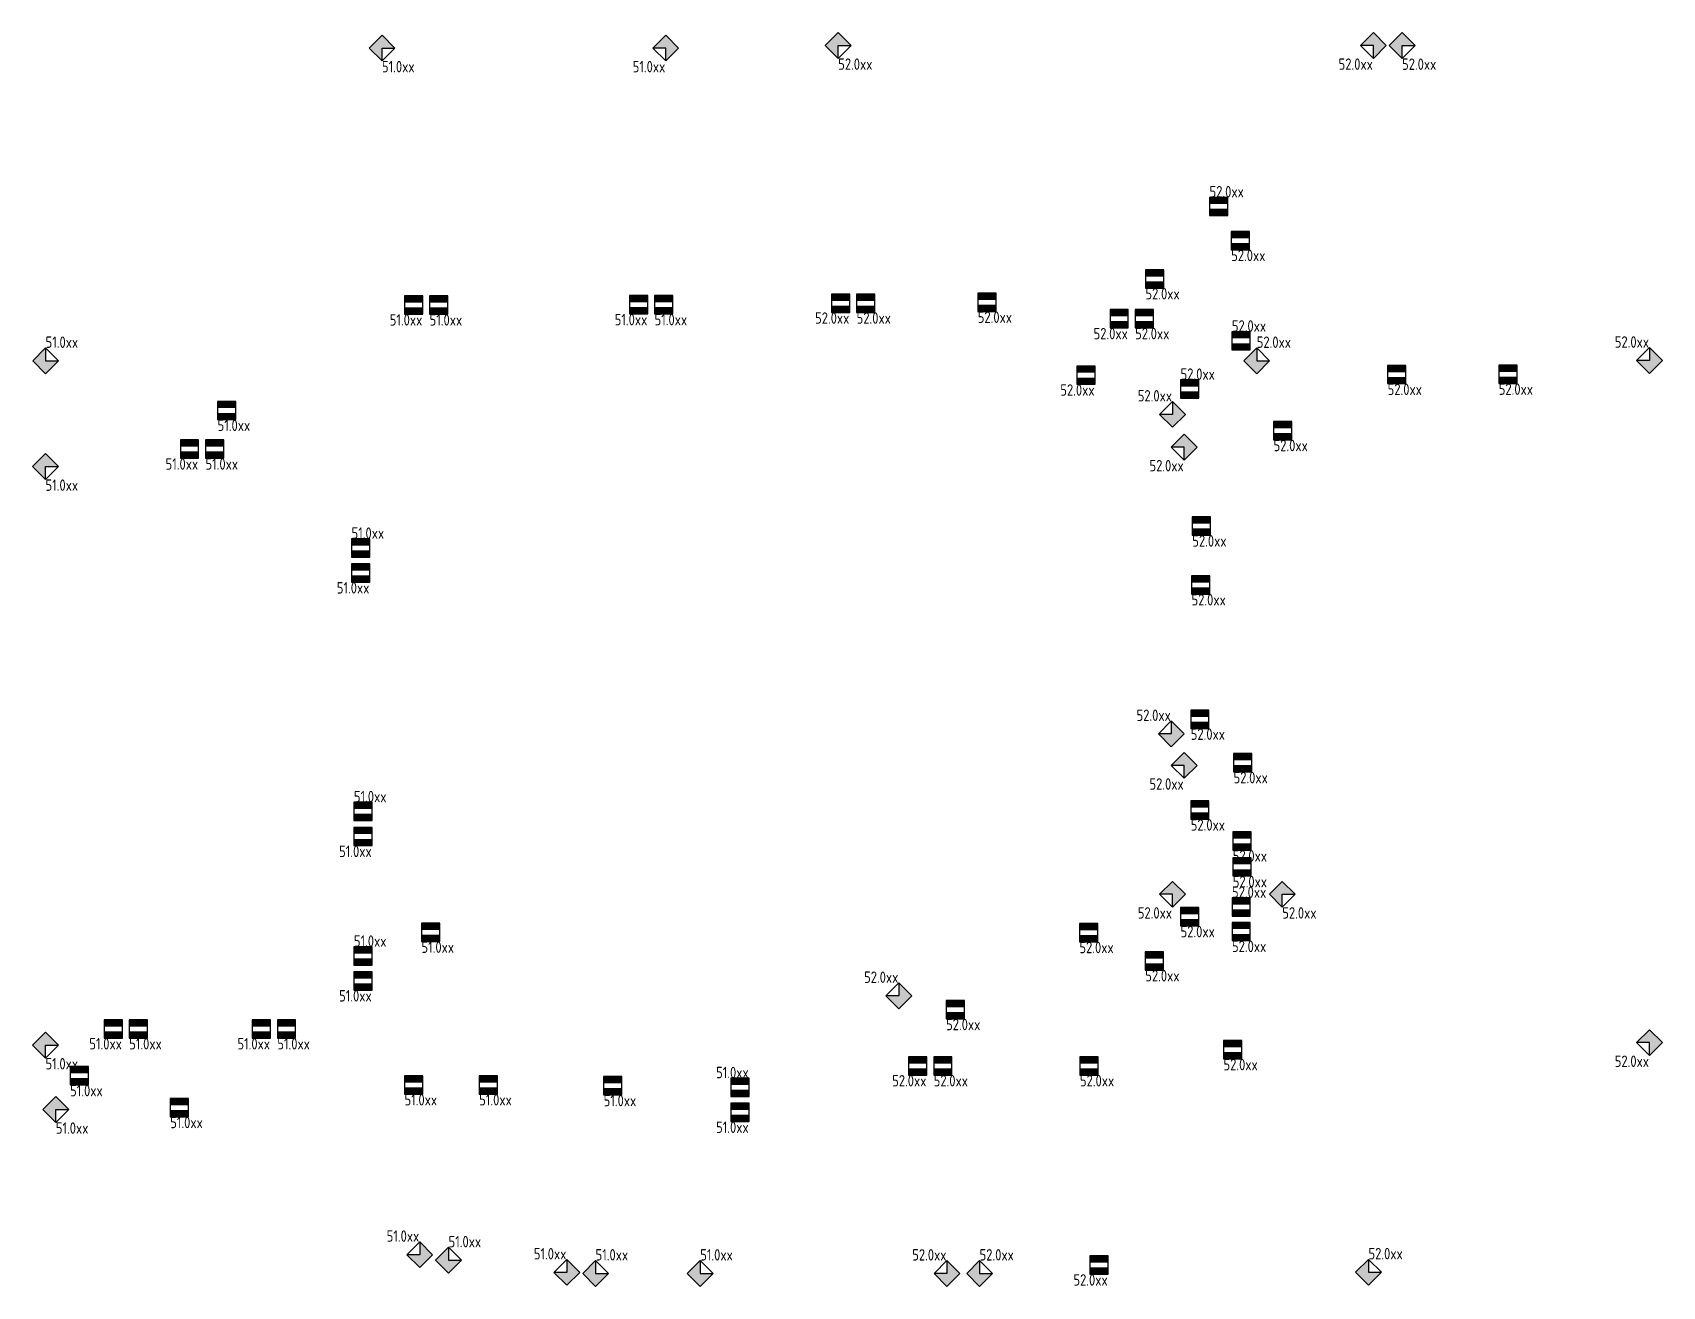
# Model space of a CAD drawing. Header units: millimetres. Extents: x 57332 to 128782, y -31383 to 23567.
import ezdxf

# ---------------------------------------------------------------- set-up
doc = ezdxf.new("R2010")
doc.units = ezdxf.units.MM
doc.layers.add('Охранная сигнализация', color=5, linetype='Continuous')
doc.styles.add('-ISOCPEUR-', font='ISOCPEUR.TTF', dxfattribs={"width": 0.8, "height": 2.5})

# ---------------------------------------------------------------- blocks, each defined once
blk = doc.blocks.new('*U12')
h = blk.add_hatch(color=256)
h.dxf.hatch_style = 1
h.paths.add_polyline_path([(2.83, 0), (5.66, 2.83), (2.83, 2.83), (2.83, 5.66), (0, 2.83)])
for points in [[(2.83, 0), (5.66, 2.83), (2.83, 5.66), (0, 2.83)], [(2.83, 2.83), (5.66, 2.83), (2.83, 5.66), (2.83, 2.83)]]:
    blk.add_lwpolyline(points, close=True)
at = {"style": '-ISOCPEUR-', "width": 0.8}
blk.add_attdef('ADDR', (2.83, 5.66), '', height=2.5, dxfattribs=at)
blk = doc.blocks.new('*U13')
h = blk.add_hatch(color=256)
h.dxf.hatch_style = 1
h.paths.add_polyline_path([(-2.83, 0), (-5.66, 2.83), (-2.83, 2.83), (-2.83, 5.66), (0, 2.83)])
for points in [[(-2.83, 0), (-5.66, 2.83), (-2.83, 5.66), (0, 2.83)], [(-2.83, 2.83), (-5.66, 2.83), (-2.83, 5.66), (-2.83, 2.83)]]:
    blk.add_lwpolyline(points, close=True)
at = {"style": '-ISOCPEUR-', "width": 0.8}
blk.add_attdef('ADDR', (-2.83, 5.66), '', height=2.5, dxfattribs=at)
blk = doc.blocks.new('*U14')
h = blk.add_hatch(color=256)
h.dxf.hatch_style = 1
h.paths.add_polyline_path([(2.83, 0), (5.66, -2.83), (2.83, -2.83), (2.83, -5.66), (0, -2.83)])
for points in [[(2.83, 0), (5.66, -2.83), (2.83, -5.66), (0, -2.83)], [(2.83, -2.83), (5.66, -2.83), (2.83, -5.66), (2.83, -2.83)]]:
    blk.add_lwpolyline(points, close=True)
at = {"style": '-ISOCPEUR-', "width": 0.8}
blk.add_attdef('ADDR', (2.83, -5.66), '', height=2.5, dxfattribs=at)
blk = doc.blocks.new('*U15')
h = blk.add_hatch(color=256)
h.dxf.hatch_style = 1
h.paths.add_polyline_path([(-2.83, 0), (-5.66, -2.83), (-2.83, -2.83), (-2.83, -5.66), (0, -2.83)])
for points in [[(-2.83, 0), (-5.66, -2.83), (-2.83, -5.66), (0, -2.83)], [(-2.83, -2.83), (-5.66, -2.83), (-2.83, -5.66), (-2.83, -2.83)]]:
    blk.add_lwpolyline(points, close=True)
at = {"style": '-ISOCPEUR-', "width": 0.8}
blk.add_attdef('ADDR', (-2.83, -5.66), '', height=2.5, dxfattribs=at)
blk = doc.blocks.new('*U16')
h = blk.add_hatch(color=256)
h.dxf.hatch_style = 1
h.paths.add_polyline_path([(-2.83, 0), (-5.66, 2.83), (-2.83, 2.83), (-2.83, 5.66), (0, 2.83)])
for points in [[(-2.83, 0), (-5.66, 2.83), (-2.83, 5.66), (0, 2.83)], [(-2.83, 2.83), (-5.66, 2.83), (-2.83, 5.66), (-2.83, 2.83)]]:
    blk.add_lwpolyline(points, close=True)
at = {"style": '-ISOCPEUR-', "width": 0.8}
blk.add_attdef('ADDR', (-2.83, 5.66), '', height=2.5, dxfattribs=at)
blk = doc.blocks.new('*U17')
h = blk.add_hatch(color=256)
h.dxf.hatch_style = 1
h.paths.add_polyline_path([(2.83, 0), (5.66, 2.83), (2.83, 2.83), (2.83, 5.66), (0, 2.83)])
for points in [[(2.83, 0), (5.66, 2.83), (2.83, 5.66), (0, 2.83)], [(2.83, 2.83), (5.66, 2.83), (2.83, 5.66), (2.83, 2.83)]]:
    blk.add_lwpolyline(points, close=True)
at = {"style": '-ISOCPEUR-', "width": 0.8}
blk.add_attdef('ADDR', (2.83, 5.66), '', height=2.5, dxfattribs=at)
blk = doc.blocks.new('*U19')
h = blk.add_hatch(color=256)
h.dxf.hatch_style = 1
h.paths.add_polyline_path([(-2.83, 0), (-5.66, -2.83), (-2.83, -2.83), (-2.83, -5.66), (0, -2.83)])
for points in [[(-2.83, 0), (-5.66, -2.83), (-2.83, -5.66), (0, -2.83)], [(-2.83, -2.83), (-5.66, -2.83), (-2.83, -5.66), (-2.83, -2.83)]]:
    blk.add_lwpolyline(points, close=True)
at = {"style": '-ISOCPEUR-', "width": 0.8}
blk.add_attdef('ADDR', (-2.83, -5.66), '', height=2.5, dxfattribs=at)
blk = doc.blocks.new('*U18')
h = blk.add_hatch(color=256)
h.dxf.hatch_style = 1
h.paths.add_polyline_path([(2.83, 0), (5.66, -2.83), (2.83, -2.83), (2.83, -5.66), (0, -2.83)])
for points in [[(2.83, 0), (5.66, -2.83), (2.83, -5.66), (0, -2.83)], [(2.83, -2.83), (5.66, -2.83), (2.83, -5.66), (2.83, -2.83)]]:
    blk.add_lwpolyline(points, close=True)
at = {"style": '-ISOCPEUR-', "width": 0.8}
blk.add_attdef('ADDR', (2.83, -5.66), '', height=2.5, dxfattribs=at)
blk = doc.blocks.new('*U20')
h = blk.add_hatch(color=256)
h.dxf.hatch_style = 1
h.paths.add_polyline_path([(2.83, 0), (5.66, 2.83), (2.83, 2.83), (2.83, 5.66), (0, 2.83)])
for points in [[(2.83, 0), (5.66, 2.83), (2.83, 5.66), (0, 2.83)], [(2.83, 2.83), (5.66, 2.83), (2.83, 5.66), (2.83, 2.83)]]:
    blk.add_lwpolyline(points, close=True)
at = {"style": '-ISOCPEUR-', "width": 0.8}
blk.add_attdef('ADDR', (2.83, 5.66), '', height=2.5, dxfattribs=at)
blk = doc.blocks.new('*U9')
h = blk.add_hatch(color=256)
h.dxf.hatch_style = 1
h.paths.add_polyline_path([(0, -2.7), (0, -4), (4, -4), (4, -2.7)])
h.paths.add_polyline_path([(0, 0), (0, -1.3), (4, -1.3), (4, 0)])
for points in [[(0, -4), (4, -4), (4, 0), (0, 0)], [(0, -1.3), (4, -1.3), (4, 0), (0, 0)], [(0, -4), (4, -4), (4, -2.7), (0, -2.7)]]:
    blk.add_lwpolyline(points, close=True)
at = {"style": '-ISOCPEUR-', "width": 0.8}
blk.add_attdef('ADDR', (0, -4), '', height=2.5, dxfattribs=at)
blk = doc.blocks.new('*U10')
h = blk.add_hatch(color=256)
h.dxf.hatch_style = 1
h.paths.add_polyline_path([(0, 1.3), (0, 0), (4, 0), (4, 1.3)])
h.paths.add_polyline_path([(0, 4), (0, 2.7), (4, 2.7), (4, 4)])
for points in [[(0, 0), (4, 0), (4, 4), (0, 4)], [(0, 2.7), (4, 2.7), (4, 4), (0, 4)], [(0, 0), (4, 0), (4, 1.3), (0, 1.3)]]:
    blk.add_lwpolyline(points, close=True)
at = {"style": '-ISOCPEUR-', "width": 0.8}
blk.add_attdef('ADDR', (0, 4), '', height=2.5, dxfattribs=at)
blk = doc.blocks.new('*U11')
h = blk.add_hatch(color=256)
h.dxf.hatch_style = 1
h.paths.add_polyline_path([(-4, -2.7), (-4, -4), (0, -4), (0, -2.7)])
h.paths.add_polyline_path([(-4, 0), (-4, -1.3), (0, -1.3), (0, 0)])
for points in [[(-4, -4), (0, -4), (0, 0), (-4, 0)], [(-4, -1.3), (0, -1.3), (0, 0), (-4, 0)], [(-4, -4), (0, -4), (0, -2.7), (-4, -2.7)]]:
    blk.add_lwpolyline(points, close=True)
at = {"style": '-ISOCPEUR-', "width": 0.8}
blk.add_attdef('ADDR', (0, -4), '', height=2.5, dxfattribs=at)
blk = doc.blocks.new('*U1118')
h = blk.add_hatch(color=256)
h.dxf.hatch_style = 1
h.paths.add_polyline_path([(-4, 1.3), (-4, 0), (0, 0), (0, 1.3)])
h.paths.add_polyline_path([(-4, 4), (-4, 2.7), (0, 2.7), (0, 4)])
for points in [[(-4, 0), (0, 0), (0, 4), (-4, 4)], [(-4, 2.7), (0, 2.7), (0, 4), (-4, 4)], [(-4, 0), (0, 0), (0, 1.3), (-4, 1.3)]]:
    blk.add_lwpolyline(points, close=True)
at = {"style": '-ISOCPEUR-', "width": 0.8}
blk.add_attdef('ADDR', (0, 4), '', height=2.5, dxfattribs=at)

msp = doc.modelspace()

# ---------------------------------------------------------------- block references
at = {"layer": 'Охранная сигнализация'}
ref = msp.add_blockref('*U18', (72084, 23457), dxfattribs=dict(at, xscale=200, yscale=200, zscale=200))
ref.add_attrib('ADDR', '51.0xx', (72649, 21826), dxfattribs={"layer": '0', "height": 500, "style": '-ISOCPEUR-', "width": 0.8})
ref = msp.add_blockref('*U15', (85655, 23457), dxfattribs=dict(at, xscale=200, yscale=200, zscale=200))
ref.add_attrib('ADDR', '51.0xx', (83640, 21826), dxfattribs={"layer": '0', "height": 500, "style": '-ISOCPEUR-', "width": 0.8})
ref = msp.add_blockref('*U18', (92084, 23567), dxfattribs=dict(at, xscale=200, yscale=200, zscale=200))
ref.add_attrib('ADDR', '52.0xx', (92649, 21936), dxfattribs={"layer": '0', "height": 500, "style": '-ISOCPEUR-', "width": 0.8})
ref = msp.add_blockref('*U15', (116675, 23567), dxfattribs=dict(at, xscale=200, yscale=200, zscale=200))
ref.add_attrib('ADDR', '52.0xx', (114588, 21936), dxfattribs={"layer": '0', "height": 500, "style": '-ISOCPEUR-', "width": 0.8})
ref = msp.add_blockref('*U18', (116804, 23565), dxfattribs=dict(at, xscale=200, yscale=200, zscale=200))
ref.add_attrib('ADDR', '52.0xx', (117369, 21934), dxfattribs={"layer": '0', "height": 500, "style": '-ISOCPEUR-', "width": 0.8})
at = {"layer": 'Охранная сигнализация', "xscale": 200, "yscale": 200, "zscale": 200}
for name, p, values in [('*U10', (108930, 15547), {'ADDR': '52.0xx'}), ('*U10', (109908, 9659), {'ADDR': '52.0xx'}), ('*U20', (57336, 8617), {'ADDR': '51.0xx'}), ('*U17', (110432, 8617), {'ADDR': '52.0xx'}), ('*U10', (107660, 7551), {'ADDR': '52.0xx'}), ('*U10', (71316, 582), {'ADDR': '51.0xx'}), ('*U10', (71418, -10966), {'ADDR': '51.0xx'}), ('*U10', (109914, -15155), {'ADDR': '52.0xx'}), ('*U10', (71418, -17299), {'ADDR': '51.0xx'}), ('*U12', (75002, -30803), {'ADDR': '51.0xx'}), ('*U12', (81447, -31381), {'ADDR': '51.0xx'}), ('*U12', (86034, -31383), {'ADDR': '51.0xx'}), ('*U12', (98282, -31382), {'ADDR': '52.0xx'}), ('*U17', (115331, -31330), {'ADDR': '52.0xx'})]:
    msp.add_blockref(name, p, dxfattribs=at).add_auto_attribs(values)
at = {"layer": 'Охранная сигнализация'}
ref = msp.add_blockref('*U9', (109877, 14852), dxfattribs=dict(at, xscale=200, yscale=200, zscale=200))
ref.add_attrib('ADDR', '52.0xx', (109877, 13552), dxfattribs={"layer": '0', "height": 500, "style": '-ISOCPEUR-', "width": 0.8})
ref = msp.add_blockref('*U9', (106118, 13172), dxfattribs=dict(at, xscale=200, yscale=200, zscale=200))
ref.add_attrib('ADDR', '52.0xx', (106118, 11872), dxfattribs={"layer": '0', "height": 500, "style": '-ISOCPEUR-', "width": 0.8})
ref = msp.add_blockref('*U11', (74437, 12026), dxfattribs=dict(at, xscale=200, yscale=200, zscale=200))
ref.add_attrib('ADDR', '51.0xx', (72988, 10726), dxfattribs={"layer": '0', "height": 500, "style": '-ISOCPEUR-', "width": 0.8})
ref = msp.add_blockref('*U9', (74737, 12026), dxfattribs=dict(at, xscale=200, yscale=200, zscale=200))
ref.add_attrib('ADDR', '51.0xx', (74737, 10726), dxfattribs={"layer": '0', "height": 500, "style": '-ISOCPEUR-', "width": 0.8})
ref = msp.add_blockref('*U11', (84299, 12038), dxfattribs=dict(at, xscale=200, yscale=200, zscale=200))
ref.add_attrib('ADDR', '51.0xx', (82851, 10738), dxfattribs={"layer": '0', "height": 500, "style": '-ISOCPEUR-', "width": 0.8})
ref = msp.add_blockref('*U9', (84599, 12038), dxfattribs=dict(at, xscale=200, yscale=200, zscale=200))
ref.add_attrib('ADDR', '51.0xx', (84599, 10738), dxfattribs={"layer": '0', "height": 500, "style": '-ISOCPEUR-', "width": 0.8})
ref = msp.add_blockref('*U11', (93158, 12106), dxfattribs=dict(at, xscale=200, yscale=200, zscale=200))
ref.add_attrib('ADDR', '52.0xx', (91636, 10806), dxfattribs={"layer": '0', "height": 500, "style": '-ISOCPEUR-', "width": 0.8})
ref = msp.add_blockref('*U9', (93458, 12106), dxfattribs=dict(at, xscale=200, yscale=200, zscale=200))
ref.add_attrib('ADDR', '52.0xx', (93458, 10806), dxfattribs={"layer": '0', "height": 500, "style": '-ISOCPEUR-', "width": 0.8})
ref = msp.add_blockref('*U9', (98768, 12143), dxfattribs=dict(at, xscale=200, yscale=200, zscale=200))
ref.add_attrib('ADDR', '52.0xx', (98768, 10843), dxfattribs={"layer": '0', "height": 500, "style": '-ISOCPEUR-', "width": 0.8})
ref = msp.add_blockref('*U11', (105366, 11425), dxfattribs=dict(at, xscale=200, yscale=200, zscale=200))
ref.add_attrib('ADDR', '52.0xx', (103845, 10125), dxfattribs={"layer": '0', "height": 500, "style": '-ISOCPEUR-', "width": 0.8})
ref = msp.add_blockref('*U9', (105666, 11425), dxfattribs=dict(at, xscale=200, yscale=200, zscale=200))
ref.add_attrib('ADDR', '52.0xx', (105666, 10125), dxfattribs={"layer": '0', "height": 500, "style": '-ISOCPEUR-', "width": 0.8})
ref = msp.add_blockref('*U16', (128782, 8627), dxfattribs=dict(at, xscale=200, yscale=200, zscale=200))
ref.add_attrib('ADDR', '52.0xx', (126695, 9758), dxfattribs={"layer": '0', "height": 500, "style": '-ISOCPEUR-', "width": 0.8})
ref = msp.add_blockref('*U11', (103908, 8953), dxfattribs=dict(at, xscale=200, yscale=200, zscale=200))
ref.add_attrib('ADDR', '52.0xx', (102387, 7653), dxfattribs={"layer": '0', "height": 500, "style": '-ISOCPEUR-', "width": 0.8})
ref = msp.add_blockref('*U9', (116737, 8981), dxfattribs=dict(at, xscale=200, yscale=200, zscale=200))
ref.add_attrib('ADDR', '52.0xx', (116737, 7681), dxfattribs={"layer": '0', "height": 500, "style": '-ISOCPEUR-', "width": 0.8})
ref = msp.add_blockref('*U9', (121608, 8989), dxfattribs=dict(at, xscale=200, yscale=200, zscale=200))
ref.add_attrib('ADDR', '52.0xx', (121608, 7689), dxfattribs={"layer": '0', "height": 500, "style": '-ISOCPEUR-', "width": 0.8})
ref = msp.add_blockref('*U16', (107870, 6269), dxfattribs=dict(at, xscale=200, yscale=200, zscale=200))
ref.add_attrib('ADDR', '52.0xx', (105783, 7400), dxfattribs={"layer": '0', "height": 500, "style": '-ISOCPEUR-', "width": 0.8})
ref = msp.add_blockref('*U9', (65443, 7406), dxfattribs=dict(at, xscale=200, yscale=200, zscale=200))
ref.add_attrib('ADDR', '51.0xx', (65443, 6106), dxfattribs={"layer": '0', "height": 500, "style": '-ISOCPEUR-', "width": 0.8})
ref = msp.add_blockref('*U9', (111736, 6520), dxfattribs=dict(at, xscale=200, yscale=200, zscale=200))
ref.add_attrib('ADDR', '52.0xx', (111736, 5220), dxfattribs={"layer": '0', "height": 500, "style": '-ISOCPEUR-', "width": 0.8})
ref = msp.add_blockref('*U15', (108382, 5967), dxfattribs=dict(at, xscale=200, yscale=200, zscale=200))
ref.add_attrib('ADDR', '52.0xx', (106295, 4336), dxfattribs={"layer": '0', "height": 500, "style": '-ISOCPEUR-', "width": 0.8})
ref = msp.add_blockref('*U18', (57334, 5115), dxfattribs=dict(at, xscale=200, yscale=200, zscale=200))
ref.add_attrib('ADDR', '51.0xx', (57899, 3484), dxfattribs={"layer": '0', "height": 500, "style": '-ISOCPEUR-', "width": 0.8})
ref = msp.add_blockref('*U11', (64611, 5712), dxfattribs=dict(at, xscale=200, yscale=200, zscale=200))
ref.add_attrib('ADDR', '51.0xx', (63162, 4412), dxfattribs={"layer": '0', "height": 500, "style": '-ISOCPEUR-', "width": 0.8})
ref = msp.add_blockref('*U9', (64911, 5712), dxfattribs=dict(at, xscale=200, yscale=200, zscale=200))
ref.add_attrib('ADDR', '51.0xx', (64911, 4412), dxfattribs={"layer": '0', "height": 500, "style": '-ISOCPEUR-', "width": 0.8})
ref = msp.add_blockref('*U9', (108173, 2338), dxfattribs=dict(at, xscale=200, yscale=200, zscale=200))
ref.add_attrib('ADDR', '52.0xx', (108173, 1038), dxfattribs={"layer": '0', "height": 500, "style": '-ISOCPEUR-', "width": 0.8})
ref = msp.add_blockref('*U11', (72116, 282), dxfattribs=dict(at, xscale=200, yscale=200, zscale=200))
ref.add_attrib('ADDR', '51.0xx', (70668, -1018), dxfattribs={"layer": '0', "height": 500, "style": '-ISOCPEUR-', "width": 0.8})
ref = msp.add_blockref('*U9', (108139, -241), dxfattribs=dict(at, xscale=200, yscale=200, zscale=200))
ref.add_attrib('ADDR', '52.0xx', (108139, -1541), dxfattribs={"layer": '0', "height": 500, "style": '-ISOCPEUR-', "width": 0.8})
ref = msp.add_blockref('*U16', (107816, -7733), dxfattribs=dict(at, xscale=200, yscale=200, zscale=200))
ref.add_attrib('ADDR', '52.0xx', (105729, -6602), dxfattribs={"layer": '0', "height": 500, "style": '-ISOCPEUR-', "width": 0.8})
ref = msp.add_blockref('*U9', (108104, -6130), dxfattribs=dict(at, xscale=200, yscale=200, zscale=200))
ref.add_attrib('ADDR', '52.0xx', (108104, -7430), dxfattribs={"layer": '0', "height": 500, "style": '-ISOCPEUR-', "width": 0.8})
ref = msp.add_blockref('*U15', (108382, -7983), dxfattribs=dict(at, xscale=200, yscale=200, zscale=200))
ref.add_attrib('ADDR', '52.0xx', (106295, -9614), dxfattribs={"layer": '0', "height": 500, "style": '-ISOCPEUR-', "width": 0.8})
ref = msp.add_blockref('*U9', (109982, -8035), dxfattribs=dict(at, xscale=200, yscale=200, zscale=200))
ref.add_attrib('ADDR', '52.0xx', (109982, -9335), dxfattribs={"layer": '0', "height": 500, "style": '-ISOCPEUR-', "width": 0.8})
ref = msp.add_blockref('*U9', (108104, -10109), dxfattribs=dict(at, xscale=200, yscale=200, zscale=200))
ref.add_attrib('ADDR', '52.0xx', (108104, -11409), dxfattribs={"layer": '0', "height": 500, "style": '-ISOCPEUR-', "width": 0.8})
ref = msp.add_blockref('*U11', (72218, -11266), dxfattribs=dict(at, xscale=200, yscale=200, zscale=200))
ref.add_attrib('ADDR', '51.0xx', (70769, -12566), dxfattribs={"layer": '0', "height": 500, "style": '-ISOCPEUR-', "width": 0.8})
ref = msp.add_blockref('*U9', (109948, -11466), dxfattribs=dict(at, xscale=200, yscale=200, zscale=200))
ref.add_attrib('ADDR', '52.0xx', (109948, -12766), dxfattribs={"layer": '0', "height": 500, "style": '-ISOCPEUR-', "width": 0.8})
ref = msp.add_blockref('*U9', (109948, -12595), dxfattribs=dict(at, xscale=200, yscale=200, zscale=200))
ref.add_attrib('ADDR', '52.0xx', (109948, -13895), dxfattribs={"layer": '0', "height": 500, "style": '-ISOCPEUR-', "width": 0.8})
ref = msp.add_blockref('*U15', (107870, -13633), dxfattribs=dict(at, xscale=200, yscale=200, zscale=200))
ref.add_attrib('ADDR', '52.0xx', (105783, -15264), dxfattribs={"layer": '0', "height": 500, "style": '-ISOCPEUR-', "width": 0.8})
ref = msp.add_blockref('*U18', (111552, -13633), dxfattribs=dict(at, xscale=200, yscale=200, zscale=200))
ref.add_attrib('ADDR', '52.0xx', (112118, -15264), dxfattribs={"layer": '0', "height": 500, "style": '-ISOCPEUR-', "width": 0.8})
ref = msp.add_blockref('*U9', (107659, -14784), dxfattribs=dict(at, xscale=200, yscale=200, zscale=200))
ref.add_attrib('ADDR', '52.0xx', (107659, -16084), dxfattribs={"layer": '0', "height": 500, "style": '-ISOCPEUR-', "width": 0.8})
ref = msp.add_blockref('*U9', (74380, -15467), dxfattribs=dict(at, xscale=200, yscale=200, zscale=200))
ref.add_attrib('ADDR', '51.0xx', (74380, -16767), dxfattribs={"layer": '0', "height": 500, "style": '-ISOCPEUR-', "width": 0.8})
ref = msp.add_blockref('*U9', (103224, -15480), dxfattribs=dict(at, xscale=200, yscale=200, zscale=200))
ref.add_attrib('ADDR', '52.0xx', (103224, -16780), dxfattribs={"layer": '0', "height": 500, "style": '-ISOCPEUR-', "width": 0.8})
ref = msp.add_blockref('*U9', (109914, -15430), dxfattribs=dict(at, xscale=200, yscale=200, zscale=200))
ref.add_attrib('ADDR', '52.0xx', (109914, -16730), dxfattribs={"layer": '0', "height": 500, "style": '-ISOCPEUR-', "width": 0.8})
ref = msp.add_blockref('*U9', (106112, -16718), dxfattribs=dict(at, xscale=200, yscale=200, zscale=200))
ref.add_attrib('ADDR', '52.0xx', (106112, -18018), dxfattribs={"layer": '0', "height": 500, "style": '-ISOCPEUR-', "width": 0.8})
ref = msp.add_blockref('*U11', (72218, -17599), dxfattribs=dict(at, xscale=200, yscale=200, zscale=200))
ref.add_attrib('ADDR', '51.0xx', (70769, -18899), dxfattribs={"layer": '0', "height": 500, "style": '-ISOCPEUR-', "width": 0.8})
ref = msp.add_blockref('*U13', (95872, -19213), dxfattribs=dict(at, xscale=200, yscale=200, zscale=200))
ref.add_attrib('ADDR', '52.0xx', (93785, -18082), dxfattribs={"layer": '0', "height": 500, "style": '-ISOCPEUR-', "width": 0.8})
ref = msp.add_blockref('*U9', (97380, -18856), dxfattribs=dict(at, xscale=200, yscale=200, zscale=200))
ref.add_attrib('ADDR', '52.0xx', (97380, -20156), dxfattribs={"layer": '0', "height": 500, "style": '-ISOCPEUR-', "width": 0.8})
ref = msp.add_blockref('*U11', (61267, -19700), dxfattribs=dict(at, xscale=200, yscale=200, zscale=200))
ref.add_attrib('ADDR', '51.0xx', (59818, -21000), dxfattribs={"layer": '0', "height": 500, "style": '-ISOCPEUR-', "width": 0.8})
ref = msp.add_blockref('*U9', (61567, -19700), dxfattribs=dict(at, xscale=200, yscale=200, zscale=200))
ref.add_attrib('ADDR', '51.0xx', (61567, -21000), dxfattribs={"layer": '0', "height": 500, "style": '-ISOCPEUR-', "width": 0.8})
ref = msp.add_blockref('*U11', (67761, -19700), dxfattribs=dict(at, xscale=200, yscale=200, zscale=200))
ref.add_attrib('ADDR', '51.0xx', (66312, -21000), dxfattribs={"layer": '0', "height": 500, "style": '-ISOCPEUR-', "width": 0.8})
ref = msp.add_blockref('*U9', (68061, -19700), dxfattribs=dict(at, xscale=200, yscale=200, zscale=200))
ref.add_attrib('ADDR', '51.0xx', (68061, -21000), dxfattribs={"layer": '0', "height": 500, "style": '-ISOCPEUR-', "width": 0.8})
ref = msp.add_blockref('*U14', (57332, -20243), dxfattribs=dict(at, xscale=200, yscale=200, zscale=200))
ref.add_attrib('ADDR', '51.0xx', (57897, -21874), dxfattribs={"layer": '0', "height": 500, "style": '-ISOCPEUR-', "width": 0.8})
ref = msp.add_blockref('*U9', (109540, -20613), dxfattribs=dict(at, xscale=200, yscale=200, zscale=200))
ref.add_attrib('ADDR', '52.0xx', (109540, -21913), dxfattribs={"layer": '0', "height": 500, "style": '-ISOCPEUR-', "width": 0.8})
ref = msp.add_blockref('*U19', (128780, -20135), dxfattribs=dict(at, xscale=200, yscale=200, zscale=200))
ref.add_attrib('ADDR', '52.0xx', (126693, -21766), dxfattribs={"layer": '0', "height": 500, "style": '-ISOCPEUR-', "width": 0.8})
ref = msp.add_blockref('*U11', (96536, -21320), dxfattribs=dict(at, xscale=200, yscale=200, zscale=200))
ref.add_attrib('ADDR', '52.0xx', (95015, -22620), dxfattribs={"layer": '0', "height": 500, "style": '-ISOCPEUR-', "width": 0.8})
ref = msp.add_blockref('*U9', (96836, -21320), dxfattribs=dict(at, xscale=200, yscale=200, zscale=200))
ref.add_attrib('ADDR', '52.0xx', (96836, -22620), dxfattribs={"layer": '0', "height": 500, "style": '-ISOCPEUR-', "width": 0.8})
ref = msp.add_blockref('*U9', (103248, -21319), dxfattribs=dict(at, xscale=200, yscale=200, zscale=200))
ref.add_attrib('ADDR', '52.0xx', (103248, -22619), dxfattribs={"layer": '0', "height": 500, "style": '-ISOCPEUR-', "width": 0.8})
ref = msp.add_blockref('*U9', (58977, -21751), dxfattribs=dict(at, xscale=200, yscale=200, zscale=200))
ref.add_attrib('ADDR', '51.0xx', (58977, -23051), dxfattribs={"layer": '0', "height": 500, "style": '-ISOCPEUR-', "width": 0.8})
ref = msp.add_blockref('*U1118', (88744, -23058), dxfattribs=dict(at, xscale=200, yscale=200, zscale=200))
ref.add_attrib('ADDR', '51.0xx', (87296, -22258), dxfattribs={"layer": '0', "height": 500, "style": '-ISOCPEUR-', "width": 0.8})
ref = msp.add_blockref('*U9', (73637, -22154), dxfattribs=dict(at, xscale=200, yscale=200, zscale=200))
ref.add_attrib('ADDR', '51.0xx', (73637, -23454), dxfattribs={"layer": '0', "height": 500, "style": '-ISOCPEUR-', "width": 0.8})
ref = msp.add_blockref('*U9', (76911, -22154), dxfattribs=dict(at, xscale=200, yscale=200, zscale=200))
ref.add_attrib('ADDR', '51.0xx', (76911, -23454), dxfattribs={"layer": '0', "height": 500, "style": '-ISOCPEUR-', "width": 0.8})
ref = msp.add_blockref('*U9', (82367, -22188), dxfattribs=dict(at, xscale=200, yscale=200, zscale=200))
ref.add_attrib('ADDR', '51.0xx', (82367, -23488), dxfattribs={"layer": '0', "height": 500, "style": '-ISOCPEUR-', "width": 0.8})
ref = msp.add_blockref('*U14', (57784, -23063), dxfattribs=dict(at, xscale=200, yscale=200, zscale=200))
ref.add_attrib('ADDR', '51.0xx', (58350, -24694), dxfattribs={"layer": '0', "height": 500, "style": '-ISOCPEUR-', "width": 0.8})
ref = msp.add_blockref('*U9', (63366, -23149), dxfattribs=dict(at, xscale=200, yscale=200, zscale=200))
ref.add_attrib('ADDR', '51.0xx', (63366, -24449), dxfattribs={"layer": '0', "height": 500, "style": '-ISOCPEUR-', "width": 0.8})
ref = msp.add_blockref('*U11', (88744, -23358), dxfattribs=dict(at, xscale=200, yscale=200, zscale=200))
ref.add_attrib('ADDR', '51.0xx', (87296, -24658), dxfattribs={"layer": '0', "height": 500, "style": '-ISOCPEUR-', "width": 0.8})
ref = msp.add_blockref('*U13', (74870, -30559), dxfattribs=dict(at, xscale=200, yscale=200, zscale=200))
ref.add_attrib('ADDR', '51.0xx', (72855, -29428), dxfattribs={"layer": '0', "height": 500, "style": '-ISOCPEUR-', "width": 0.8})
ref = msp.add_blockref('*U13', (81320, -31335), dxfattribs=dict(at, xscale=200, yscale=200, zscale=200))
ref.add_attrib('ADDR', '51.0xx', (79306, -30203), dxfattribs={"layer": '0', "height": 500, "style": '-ISOCPEUR-', "width": 0.8})
ref = msp.add_blockref('*U13', (97982, -31382), dxfattribs=dict(at, xscale=200, yscale=200, zscale=200))
ref.add_attrib('ADDR', '52.0xx', (95895, -30251), dxfattribs={"layer": '0', "height": 500, "style": '-ISOCPEUR-', "width": 0.8})
ref = msp.add_blockref('*U11', (104484, -30049), dxfattribs=dict(at, xscale=200, yscale=200, zscale=200))
ref.add_attrib('ADDR', '52.0xx', (102962, -31349), dxfattribs={"layer": '0', "height": 500, "style": '-ISOCPEUR-', "width": 0.8})

doc.saveas('drawing.dxf')
